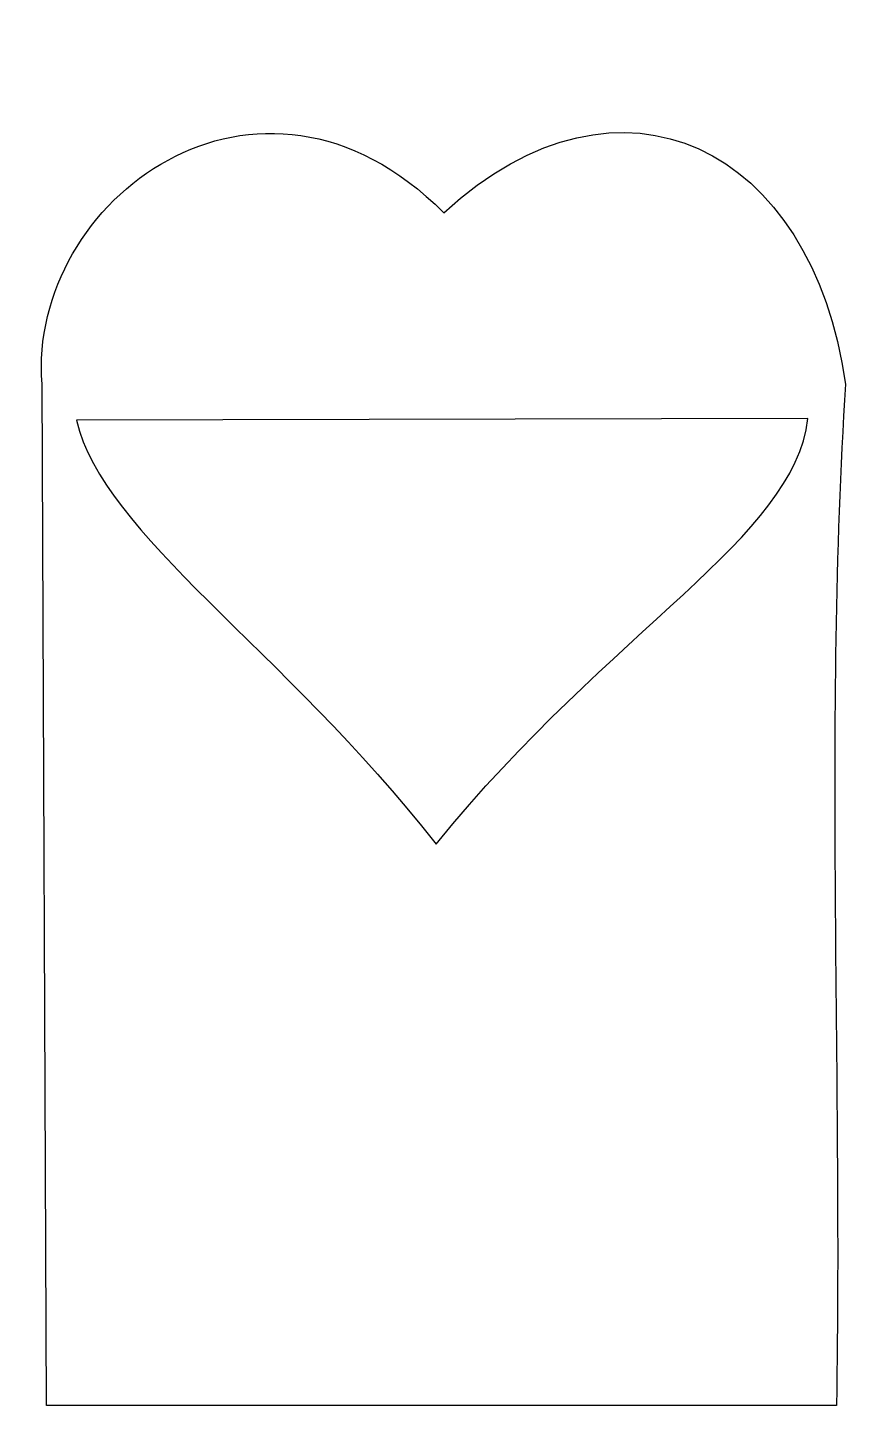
# Model space of a CAD drawing. Header units: centimetres. Extents: x -2.71 to 0.7, y 1.74 to 7.48.
import ezdxf

# ---------------------------------------------------------------- set-up
doc = ezdxf.new("R2010")
doc.units = ezdxf.units.CM
doc.header["$MEASUREMENT"] = 0
doc.layers.add('Layer 1', color=7, linetype='Continuous')

msp = doc.modelspace()

# ---------------------------------------------------------------- linework, layer by layer
at = {"layer": 'Layer 1', "color": 6}
for points, knots in [([(-0.97324, 6.71261), (-1.74491, 7.48447), (-2.70773, 6.76448), (-2.64756, 5.99741), (-2.64756, 5.99741), (-2.64756, 5.99741), (-2.62937, 1.73927), (-2.62937, 1.73927), (-2.62937, 1.73927), (-2.62937, 1.73927), (0.66304, 1.73927), (0.66304, 1.73927), (0.66304, 1.73927), (0.68699, 3.15716), (0.61131, 4.58631), (0.70025, 5.99741), (0.70025, 5.99741), (0.56465, 6.98205), (-0.23561, 7.38978), (-0.97324, 6.71261)], [0, 0, 0, 0, 0.1666667, 0.1666667, 0.1666667, 0.1666667, 0.3333333, 0.3333333, 0.3333333, 0.3333333, 0.5, 0.5, 0.5, 0.5, 0.6666667, 0.6666667, 0.6666667, 0.6666667, 1, 1, 1, 1]), ([(0.54398, 5.85436), (0.48545, 5.35385), (-0.265, 4.98996), (-1.00549, 4.08), (-1.00549, 4.08), (-1.64726, 4.89975), (-2.39041, 5.36838), (-2.50452, 5.84692), (-2.50452, 5.84692), (-2.50452, 5.84692), (0.54398, 5.85436), (0.54398, 5.85436)], [0, 0, 0, 0, 0.25, 0.25, 0.25, 0.25, 0.5, 0.5, 0.5, 0.5, 1, 1, 1, 1])]:
    msp.add_open_spline(points, degree=3, knots=knots, dxfattribs=at)

doc.saveas('drawing.dxf')
